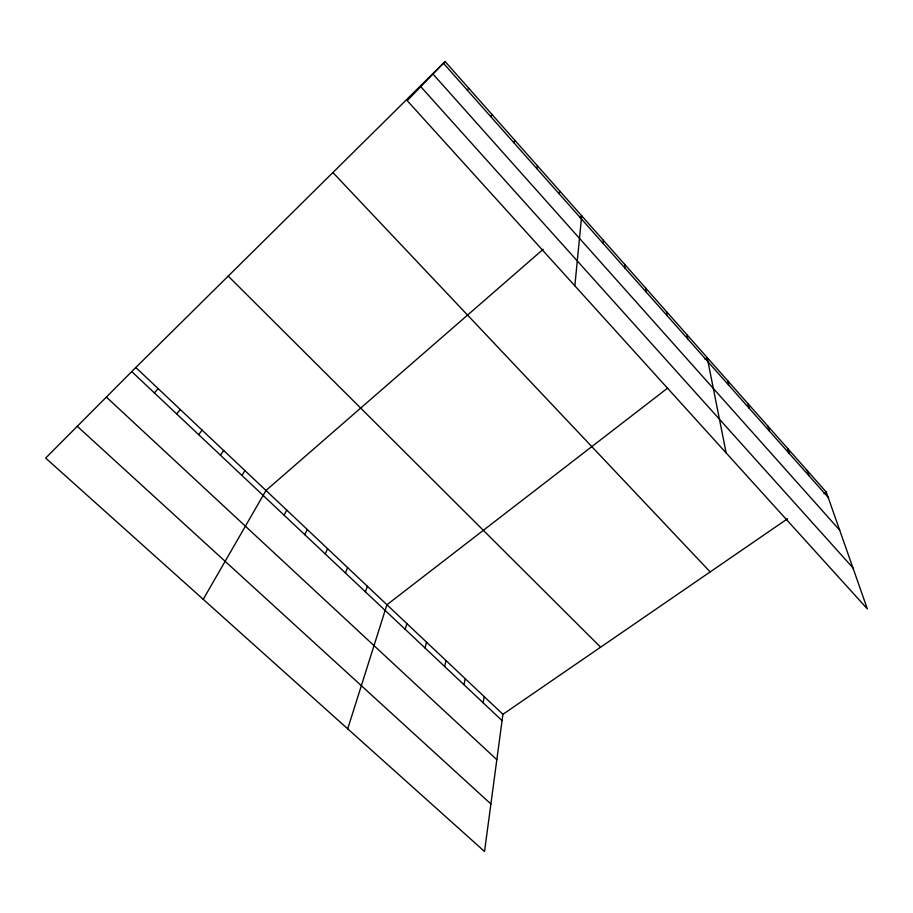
<?xml version="1.0" encoding="UTF-8"?>
<svg xmlns="http://www.w3.org/2000/svg" width="913" height="913" viewBox="0 0 913 913"><rect width="100%" height="100%" fill="white"/><g stroke="black" fill="none" stroke-linecap="round" stroke-linejoin="round"><path stroke-width="1.37" d="M603.231 243.554L603.333 240.256M574.848 285.803L581.684 215.799L579.618 217.591M787.611 518.71L502.915 714.32L484.529 851.475L45.65 458.075L135.809 367.505L445.11 61.525L826.311 492.118L867.35 608.903L407.209 100.658L445.11 61.525M483.16 702.793L484.152 696.596M559.213 193.876L559.726 191M464.021 684.761L465.174 678.667M444.665 666.513L445.966 660.521M425.059 648.036L426.519 642.159M536.73 168.506L537.46 165.835M405.224 629.342L406.844 623.568M347.705 728.836L386.929 604.76L667.586 388.139M365.417 591.829L367.368 586.272M345.456 573.01L347.579 567.578M513.916 142.759L514.864 140.328M325.245 553.963L327.55 548.656M304.794 534.687L307.27 529.494M284.091 515.172L286.75 510.105M490.772 116.636L491.947 114.433M203.222 599.316L265.98 490.486L543.167 249.306M241.911 475.422L244.946 470.617M220.432 455.176L223.662 450.508M467.285 90.136L468.7 88.173M198.68 434.668L202.104 430.149M176.643 413.909L180.283 409.526M154.343 392.875L158.189 388.653M705.019 359.254L707.198 357.576L726.143 452.928M824.017 493.693L826.311 492.118M77.274 426.303L490.897 803.976M106.365 397.075L496.832 759.684M135.809 367.505L502.915 714.32M131.746 371.58L502.07 720.619M228.216 276.091L600.617 647.191M332.891 172.534L710.177 571.915M420.767 86.667L852.925 567.84M432.979 74.044L839.675 530.156M443.444 63.237L828.148 497.368M807.126 470.446L808.815 475.536M787.679 448.488L789.209 453.419M767.97 426.223L769.339 430.993M747.987 403.66L749.185 408.259M727.729 380.778L728.757 385.195M686.987 334.751L687.66 338.814M666.501 311.607L666.992 315.499M645.742 288.154L646.027 291.852M624.686 264.371L624.777 267.863"/></g></svg>
